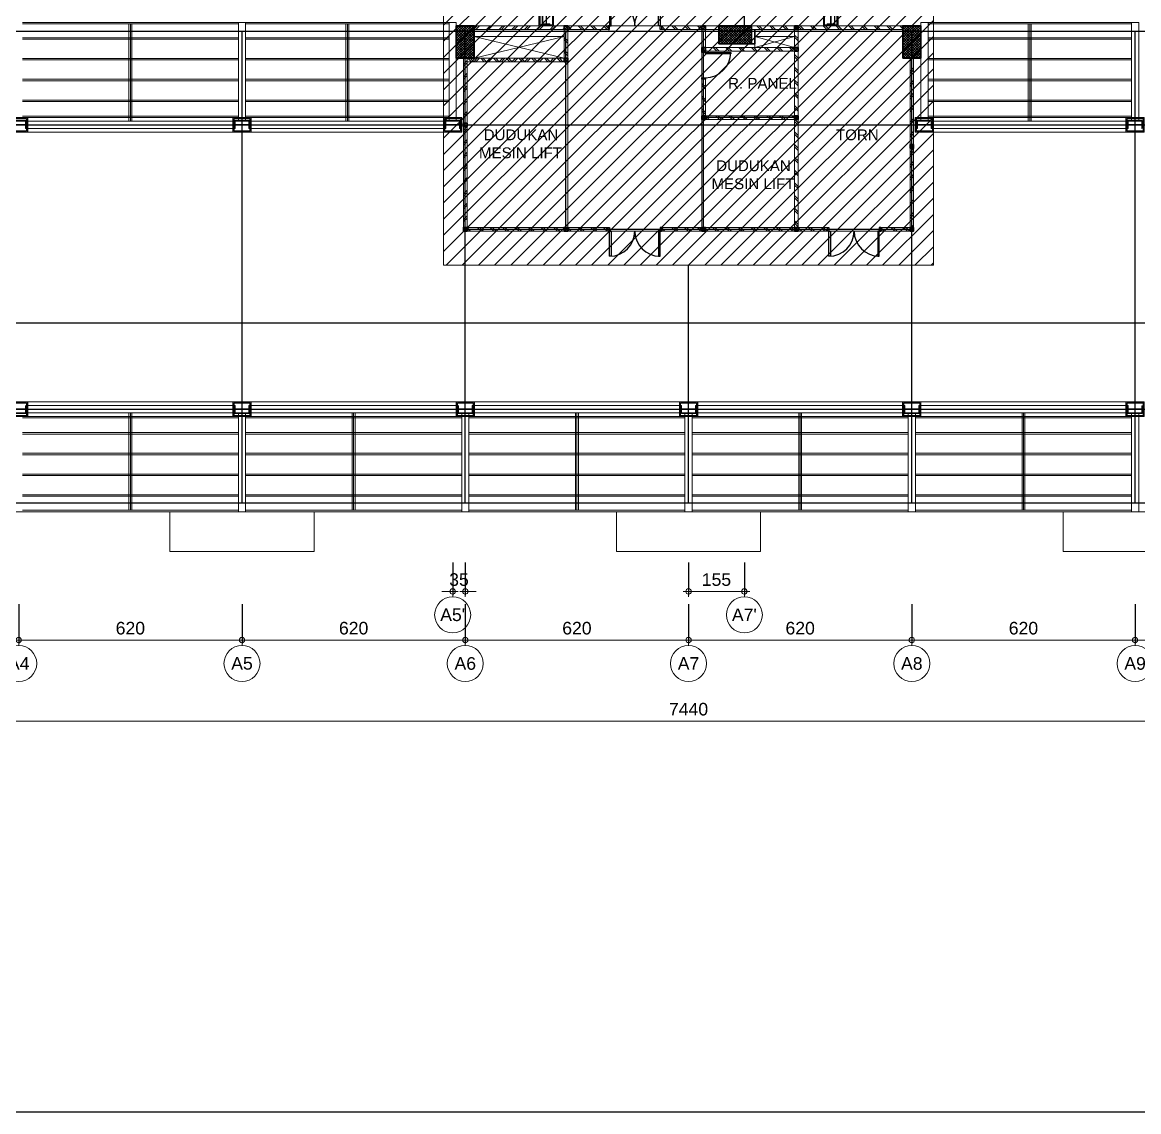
# Model space of a CAD drawing. Header units: millimetres. Extents: x -324 to 100, y -297 to 81.
# Drawn here: x 39.4 to 70.4, y 0 to 30.26 of the extents above; entities that cross this region are included whole.
import ezdxf
from ezdxf.enums import TextEntityAlignment as Align

# ---------------------------------------------------------------- set-up
doc = ezdxf.new("R2010")
doc.units = ezdxf.units.MM
for name, color, linetype, lineweight in [('ars', 11, 'Continuous', 0), ('ars @ 1', 11, 'Continuous', 0), ('ATAP', 3, 'Continuous', 20), ('BESI SIKU', 11, 'Continuous', 5), ('KOL', 1, 'Continuous', 30), ('KOLOM', 4, 'Continuous', 9), ('lan', 7, 'Continuous', 15), ('NOT', 7, 'Continuous', 20), ('tem', 5, 'Continuous', 20), ('u', 6, 'Continuous', 20), ('WF', 6, 'Continuous', 9)]:
    doc.layers.add(name, color=color, linetype=linetype, lineweight=lineweight)
doc.layers.add('as', color=1, linetype='Continuous', plot=False)
doc.layers.add('Kusen', color=30, linetype='Continuous')
doc.layers.add('POLYLINE TPAK', color=4, linetype='Continuous', lineweight=20, plot=False)
doc.styles.add('S', font='simplex', dxfattribs={"width": 0.75})
doc.styles.get("Standard").update_dxf_attribs({"font": 'arial.ttf'})
doc.dimstyles.new('sk-100', dxfattribs={"dimtxt": 0.35, "dimasz": 0.15, "dimexe": 0.1, "dimexo": 0, "dimgap": 0.15, "dimtad": 1, "dimdec": 0, "dimlfac": 100, "dimzin": 0, "dimdsep": 46, "dimtxsty": 'Standard', "dimblk": 'BULAT', "dimcen": 0.09, "dimclrd": 256, "dimclre": 256, "dimclrt": 256, "dimadec": 0, "dimazin": 0, "dimtfac": 1, "dimtdec": 0, "dimtofl": 0, "dimtmove": 0, "dimatfit": 3, "dimldrblk": 'BULAT', "dimfxl": 1, "dimtolj": 1, "dimtzin": 0, "dimlwd": -1, "dimarcsym": 0})
pattern_1 = [(315, (1552.20661, 450.3752), (-0.176776695, -0.176776695), []), (315, (1552.26911, 450.3752), (-0.176776695, -0.176776695), [])]

# ---------------------------------------------------------------- blocks, each defined once
blk = doc.blocks.new('BULAT')
for p, q in [((-1, 0), (1, 0)), ((0, -1), (0, 1))]:
    blk.add_line(p, q)
blk.add_circle((0, 0), 0.5)
blk = doc.blocks.new('*D16')
at = {"layer": 'defpoints', "color": 0}
for p in [(33.099, 14.101), (39.299, 14.101), (39.299, 13.101)]:
    blk.add_point(p, dxfattribs=at)
at = {"layer": 'u', "lineweight": -2, "transparency": 16777216}
for p, q in [((33.099, 14.101), (33.099, 13.001)), ((39.299, 14.101), (39.299, 13.001))]:
    blk.add_line(p, q, dxfattribs=at)
at = {"layer": 'u', "transparency": 16777216}
blk.add_line((33.249, 13.101), (39.149, 13.101), dxfattribs=at)
at = {"layer": 'u', "transparency": 16777216, "xscale": 0.15, "yscale": 0.15, "zscale": 0.15, "rotation": 180}
blk.add_blockref('BULAT', (33.099, 13.101), dxfattribs=at)
at = {"layer": 'u', "transparency": 16777216, "xscale": 0.15, "yscale": 0.15, "zscale": 0.15}
blk.add_blockref('BULAT', (39.299, 13.101), dxfattribs=at)
at = {"layer": 'u', "transparency": 16777216, "insert": (36.199, 13.429), "char_height": 0.35, "attachment_point": 5}
blk.add_mtext('\\A1;620', dxfattribs=at)
blk = doc.blocks.new('*D17')
at = {"layer": 'defpoints', "color": 0}
for p in [(39.299, 14.101), (45.499, 14.101), (45.499, 13.101)]:
    blk.add_point(p, dxfattribs=at)
at = {"layer": 'u', "lineweight": -2, "transparency": 16777216}
for p, q in [((39.299, 14.101), (39.299, 13.001)), ((45.499, 14.101), (45.499, 13.001))]:
    blk.add_line(p, q, dxfattribs=at)
at = {"layer": 'u', "transparency": 16777216}
blk.add_line((39.449, 13.101), (45.349, 13.101), dxfattribs=at)
at = {"layer": 'u', "transparency": 16777216, "xscale": 0.15, "yscale": 0.15, "zscale": 0.15, "rotation": 180}
blk.add_blockref('BULAT', (39.299, 13.101), dxfattribs=at)
at = {"layer": 'u', "transparency": 16777216, "xscale": 0.15, "yscale": 0.15, "zscale": 0.15}
blk.add_blockref('BULAT', (45.499, 13.101), dxfattribs=at)
at = {"layer": 'u', "transparency": 16777216, "insert": (42.399, 13.429), "char_height": 0.35, "attachment_point": 5}
blk.add_mtext('\\A1;620', dxfattribs=at)
blk = doc.blocks.new('*D18')
at = {"layer": 'defpoints', "color": 0}
for p in [(45.499, 14.101), (51.699, 14.101), (51.699, 13.101)]:
    blk.add_point(p, dxfattribs=at)
at = {"layer": 'u', "lineweight": -2, "transparency": 16777216}
for p, q in [((45.499, 14.101), (45.499, 13.001)), ((51.699, 14.101), (51.699, 13.001))]:
    blk.add_line(p, q, dxfattribs=at)
at = {"layer": 'u', "transparency": 16777216}
blk.add_line((45.649, 13.101), (51.549, 13.101), dxfattribs=at)
at = {"layer": 'u', "transparency": 16777216, "xscale": 0.15, "yscale": 0.15, "zscale": 0.15, "rotation": 180}
blk.add_blockref('BULAT', (45.499, 13.101), dxfattribs=at)
at = {"layer": 'u', "transparency": 16777216, "xscale": 0.15, "yscale": 0.15, "zscale": 0.15}
blk.add_blockref('BULAT', (51.699, 13.101), dxfattribs=at)
at = {"layer": 'u', "transparency": 16777216, "insert": (48.599, 13.429), "char_height": 0.35, "attachment_point": 5}
blk.add_mtext('\\A1;620', dxfattribs=at)
blk = doc.blocks.new('*D19')
at = {"layer": 'defpoints', "color": 0}
for p in [(51.699, 14.101), (57.899, 14.101), (57.899, 13.101)]:
    blk.add_point(p, dxfattribs=at)
at = {"layer": 'u', "lineweight": -2, "transparency": 16777216}
for p, q in [((51.699, 14.101), (51.699, 13.001)), ((57.899, 14.101), (57.899, 13.001))]:
    blk.add_line(p, q, dxfattribs=at)
at = {"layer": 'u', "transparency": 16777216}
blk.add_line((51.849, 13.101), (57.749, 13.101), dxfattribs=at)
at = {"layer": 'u', "transparency": 16777216, "xscale": 0.15, "yscale": 0.15, "zscale": 0.15, "rotation": 180}
blk.add_blockref('BULAT', (51.699, 13.101), dxfattribs=at)
at = {"layer": 'u', "transparency": 16777216, "xscale": 0.15, "yscale": 0.15, "zscale": 0.15}
blk.add_blockref('BULAT', (57.899, 13.101), dxfattribs=at)
at = {"layer": 'u', "transparency": 16777216, "insert": (54.799, 13.429), "char_height": 0.35, "attachment_point": 5}
blk.add_mtext('\\A1;620', dxfattribs=at)
blk = doc.blocks.new('*D20')
at = {"layer": 'defpoints', "color": 0}
for p in [(57.899, 14.101), (64.099, 14.101), (64.099, 13.101)]:
    blk.add_point(p, dxfattribs=at)
at = {"layer": 'u', "lineweight": -2, "transparency": 16777216}
for p, q in [((57.899, 14.101), (57.899, 13.001)), ((64.099, 14.101), (64.099, 13.001))]:
    blk.add_line(p, q, dxfattribs=at)
at = {"layer": 'u', "transparency": 16777216}
blk.add_line((58.049, 13.101), (63.949, 13.101), dxfattribs=at)
at = {"layer": 'u', "transparency": 16777216, "xscale": 0.15, "yscale": 0.15, "zscale": 0.15, "rotation": 180}
blk.add_blockref('BULAT', (57.899, 13.101), dxfattribs=at)
at = {"layer": 'u', "transparency": 16777216, "xscale": 0.15, "yscale": 0.15, "zscale": 0.15}
blk.add_blockref('BULAT', (64.099, 13.101), dxfattribs=at)
at = {"layer": 'u', "transparency": 16777216, "insert": (60.999, 13.429), "char_height": 0.35, "attachment_point": 5}
blk.add_mtext('\\A1;620', dxfattribs=at)
blk = doc.blocks.new('*D21')
at = {"layer": 'defpoints', "color": 0}
for p in [(64.099, 14.101), (70.299, 14.101), (70.299, 13.101)]:
    blk.add_point(p, dxfattribs=at)
at = {"layer": 'u', "lineweight": -2, "transparency": 16777216}
for p, q in [((64.099, 14.101), (64.099, 13.001)), ((70.299, 14.101), (70.299, 13.001))]:
    blk.add_line(p, q, dxfattribs=at)
at = {"layer": 'u', "transparency": 16777216}
blk.add_line((64.249, 13.101), (70.149, 13.101), dxfattribs=at)
at = {"layer": 'u', "transparency": 16777216, "xscale": 0.15, "yscale": 0.15, "zscale": 0.15, "rotation": 180}
blk.add_blockref('BULAT', (64.099, 13.101), dxfattribs=at)
at = {"layer": 'u', "transparency": 16777216, "xscale": 0.15, "yscale": 0.15, "zscale": 0.15}
blk.add_blockref('BULAT', (70.299, 13.101), dxfattribs=at)
at = {"layer": 'u', "transparency": 16777216, "insert": (67.199, 13.429), "char_height": 0.35, "attachment_point": 5}
blk.add_mtext('\\A1;620', dxfattribs=at)
blk = doc.blocks.new('*D22')
at = {"layer": 'defpoints', "color": 0}
for p in [(70.299, 14.101), (76.499, 14.101), (76.499, 13.101)]:
    blk.add_point(p, dxfattribs=at)
at = {"layer": 'u', "lineweight": -2, "transparency": 16777216}
for p, q in [((70.299, 14.101), (70.299, 13.001)), ((76.499, 14.101), (76.499, 13.001))]:
    blk.add_line(p, q, dxfattribs=at)
at = {"layer": 'u', "transparency": 16777216}
blk.add_line((70.449, 13.101), (76.349, 13.101), dxfattribs=at)
at = {"layer": 'u', "transparency": 16777216, "xscale": 0.15, "yscale": 0.15, "zscale": 0.15, "rotation": 180}
blk.add_blockref('BULAT', (70.299, 13.101), dxfattribs=at)
at = {"layer": 'u', "transparency": 16777216, "xscale": 0.15, "yscale": 0.15, "zscale": 0.15}
blk.add_blockref('BULAT', (76.499, 13.101), dxfattribs=at)
at = {"layer": 'u', "transparency": 16777216, "insert": (73.399, 13.429), "char_height": 0.35, "attachment_point": 5}
blk.add_mtext('\\A1;620', dxfattribs=at)
blk = doc.blocks.new('*D26')
at = {"layer": 'defpoints', "color": 0}
for p in [(20.699, 11.651), (95.099, 11.651), (95.099, 10.851)]:
    blk.add_point(p, dxfattribs=at)
at = {"layer": 'u', "lineweight": -2, "transparency": 16777216}
for p, q in [((20.699, 11.651), (20.699, 10.751)), ((95.099, 11.651), (95.099, 10.751))]:
    blk.add_line(p, q, dxfattribs=at)
at = {"layer": 'u', "transparency": 16777216}
blk.add_line((20.849, 10.851), (94.949, 10.851), dxfattribs=at)
at = {"layer": 'u', "transparency": 16777216, "xscale": 0.15, "yscale": 0.15, "zscale": 0.15, "rotation": 180}
blk.add_blockref('BULAT', (20.699, 10.851), dxfattribs=at)
at = {"layer": 'u', "transparency": 16777216, "xscale": 0.15, "yscale": 0.15, "zscale": 0.15}
blk.add_blockref('BULAT', (95.099, 10.851), dxfattribs=at)
at = {"layer": 'u', "transparency": 16777216, "insert": (57.899, 11.179), "char_height": 0.35, "attachment_point": 5}
blk.add_mtext('\\A1;7440', dxfattribs=at)
blk = doc.blocks.new('NAV')
blk.add_circle((0, -0.4), 0.4)
at = {"style": 'S', "width": 0.75, "flags": 4}
blk.add_attdef('AV', text='', height=0.3, dxfattribs=at).set_placement((0, -0.4), align=Align.MIDDLE)
blk = doc.blocks.new('*D38')
at = {"layer": 'defpoints', "color": 0}
for p in [(57.899, 15.251), (59.449, 15.251), (59.449, 14.451)]:
    blk.add_point(p, dxfattribs=at)
at = {"layer": 'u', "lineweight": -2, "transparency": 16777216}
for p, q in [((57.899, 15.251), (57.899, 14.351)), ((59.449, 15.251), (59.449, 14.351))]:
    blk.add_line(p, q, dxfattribs=at)
at = {"layer": 'u', "transparency": 16777216}
blk.add_line((58.049, 14.451), (59.299, 14.451), dxfattribs=at)
at = {"layer": 'u', "transparency": 16777216, "xscale": 0.15, "yscale": 0.15, "zscale": 0.15, "rotation": 180}
blk.add_blockref('BULAT', (57.899, 14.451), dxfattribs=at)
at = {"layer": 'u', "transparency": 16777216, "xscale": 0.15, "yscale": 0.15, "zscale": 0.15}
blk.add_blockref('BULAT', (59.449, 14.451), dxfattribs=at)
at = {"layer": 'u', "transparency": 16777216, "insert": (58.674, 14.779), "char_height": 0.35, "attachment_point": 5}
blk.add_mtext('\\A1;155', dxfattribs=at)
blk = doc.blocks.new('*D13')
at = {"layer": 'defpoints', "color": 0}
for p in [(51.349, 15.251), (51.699, 15.251), (51.699, 14.451)]:
    blk.add_point(p, dxfattribs=at)
at = {"layer": 'u', "lineweight": -2, "transparency": 16777216}
for p, q in [((51.349, 15.251), (51.349, 14.351)), ((51.699, 15.251), (51.699, 14.351))]:
    blk.add_line(p, q, dxfattribs=at)
at = {"layer": 'u', "transparency": 16777216}
for p, q in [((51.199, 14.451), (51.049, 14.451)), ((51.849, 14.451), (51.999, 14.451))]:
    blk.add_line(p, q, dxfattribs=at)
at = {"layer": 'u', "transparency": 16777216, "xscale": 0.15, "yscale": 0.15, "zscale": 0.15}
blk.add_blockref('BULAT', (51.349, 14.451), dxfattribs=at)
at = {"layer": 'u', "transparency": 16777216, "xscale": 0.15, "yscale": 0.15, "zscale": 0.15, "rotation": 180}
blk.add_blockref('BULAT', (51.699, 14.451), dxfattribs=at)
at = {"layer": 'u', "transparency": 16777216, "insert": (51.524, 14.779), "char_height": 0.35, "attachment_point": 5}
blk.add_mtext('\\A1;35', dxfattribs=at)
blk = doc.blocks.new("k2'")
at = {"layer": 'ars'}
h = blk.add_hatch(dxfattribs=at)
h.set_pattern_fill('_USER', color=256, scale=0.05, angle=45, double=1, pattern_type=0)
h.set_pattern_definition([(45, (0, -4.95), (-0.03535534, 0.03535534), []), (135, (0, -4.95), (-0.03535534, -0.03535534), [])])
h.paths.add_polyline_path([(-0.25, -0.45), (0.25, -0.45), (0.25, 0.45), (-0.25, 0.45)])
at = {"layer": 'KOL'}
blk.add_lwpolyline([(-0.25, -0.45), (0.25, -0.45), (0.25, 0.45), (-0.25, 0.45)], close=True, dxfattribs=at)
blk = doc.blocks.new('K 10.10')
at = {"layer": 'ars'}
h = blk.add_hatch(dxfattribs=at)
h.set_pattern_fill('_USER', color=256, scale=0.05, angle=45, double=1, pattern_type=0)
h.set_pattern_definition([(45, (0, 0), (-0.035355339, 0.035355339), []), (135, (0, 0), (-0.035355339, -0.035355339), [])])
h.paths.add_polyline_path([(1560.538, 1380.407), (1560.638, 1380.407), (1560.638, 1380.507), (1560.538, 1380.507)])
at = {"layer": 'KOL'}
blk.add_lwpolyline([(1560.538, 1380.407), (1560.638, 1380.407), (1560.638, 1380.507), (1560.538, 1380.507)], close=True, dxfattribs=at)
blk = doc.blocks.new('P-70-DOBLE')
at = {"layer": 'Kusen'}
for points in [[(102.301, -17.94), (102.341, -17.94), (102.341, -18.04), (102.301, -18.04)], [(103.781, -17.94), (103.741, -17.94), (103.741, -18.04), (103.781, -18.04)], [(102.341, -18.04), (102.381, -18.04), (102.381, -18.74), (102.341, -18.74)], [(103.741, -18.04), (103.701, -18.04), (103.701, -18.74), (103.741, -18.74)]]:
    blk.add_lwpolyline(points, close=True, dxfattribs=at)
for centre, start, end in [((102.341, -18.04), 270, 360), ((103.741, -18.04), 180, 270)]:
    blk.add_arc(centre, 0.7, start, end, dxfattribs=at)
blk = doc.blocks.new('WF')
at = {"layer": 'ars'}
for p, q in [((-0.254, 0.204), (-0.254, -0.204)), ((0.254, 0.204), (-0.254, 0.204)), ((-0.25, 0.2), (-0.25, -0.2)), ((0.25, 0.2), (-0.25, 0.2)), ((-0.247, 0.1715), (-0.247, -0.1715)), ((0.2215, 0.197), (-0.2215, 0.197)), ((-0.22, -0.17), (-0.22, 0.17)), ((0.22, 0.17), (-0.22, 0.17)), ((0.22, -0.17), (0.22, 0.17)), ((0.247, 0.1715), (0.247, -0.1715)), ((0.25, 0.2), (0.25, -0.2)), ((0.254, 0.204), (0.254, -0.204)), ((0.254, -0.204), (-0.254, -0.204)), ((0.25, -0.2), (-0.25, -0.2)), ((0.2215, -0.197), (-0.2215, -0.197)), ((0.22, -0.17), (-0.22, -0.17))]:
    blk.add_line(p, q, dxfattribs=at)
for points in [[(-0.22, 0.1985), (-0.22, 0.2), (-0.25, 0.2), (-0.25, 0.17), (-0.2485, 0.17, 0.4142136), (-0.247, 0.1715), (-0.247, 0.194, -0.4142136), (-0.244, 0.197), (-0.2215, 0.197, 0.4142136)], [(0.22, 0.1985), (0.22, 0.2), (0.25, 0.2), (0.25, 0.17), (0.2485, 0.17, -0.4142136), (0.247, 0.1715), (0.247, 0.194, 0.4142136), (0.244, 0.197), (0.2215, 0.197, -0.4142136)], [(-0.22, -0.1985), (-0.22, -0.2), (-0.25, -0.2), (-0.25, -0.17), (-0.2485, -0.17, -0.4142136), (-0.247, -0.1715), (-0.247, -0.194, 0.4142136), (-0.244, -0.197), (-0.2215, -0.197, -0.4142136)], [(0.22, -0.1985), (0.22, -0.2), (0.25, -0.2), (0.25, -0.17), (0.2485, -0.17, 0.4142136), (0.247, -0.1715), (0.247, -0.194, -0.4142136), (0.244, -0.197), (0.2215, -0.197, 0.4142136)]]:
    blk.add_lwpolyline(points, format="xyb", close=True, dxfattribs=at)
at = {"layer": 'WF'}
blk.add_lwpolyline([(0.192, 0.096, -0.4142136), (0.196, 0.1), (0.2, 0.1), (0.2, -0.1), (0.196, -0.1, -0.4142136), (0.192, -0.096), (0.192, -0.0195, 0.4142136), (0.179, -0.0065), (-0.179, -0.0065, 0.4142136), (-0.192, -0.0195), (-0.192, -0.096, -0.4142136), (-0.196, -0.1), (-0.2, -0.1), (-0.2, 0.1), (-0.196, 0.1, -0.4142136), (-0.192, 0.096), (-0.192, 0.0195, 0.4142136), (-0.179, 0.0065), (0.179, 0.0065, 0.4142136), (0.192, 0.0195)], format="xyb", close=True, dxfattribs=at)
blk = doc.blocks.new('A.ATAP')
at = {"layer": 'ars'}
h = blk.add_hatch(dxfattribs=at)
h.set_pattern_fill('TEMBOK', color=256, scale=0.25)
h.set_pattern_definition([(315, (-4.45, 55.875), (-0.1767767, -0.1767767), []), (315, (-4.3875, 55.875), (-0.1767767, -0.1767767), [])])
h.paths.add_polyline_path([(2.945, 13.4), (1.745, 13.4), (1.745, 13.5), (2.945, 13.5)])
h = blk.add_hatch(dxfattribs=at)
h.set_pattern_fill('TEMBOK', color=256, scale=0.25)
h.set_pattern_definition([(315, (-37.205, 56.475), (-0.1767767, -0.1767767), []), (315, (-37.1425, 56.475), (-0.1767767, -0.1767767), [])])
h.paths.add_polyline_path([(2.945, 13.4), (3.045, 13.4), (3.045, 12.9), (2.945, 12.9)])
h = blk.add_hatch(dxfattribs=at)
h.set_pattern_fill('TEMBOK', color=256, scale=0.25)
h.set_pattern_definition([(315, (-37.2, 61.475), (-0.1767767, -0.1767767), []), (315, (-37.1375, 61.475), (-0.1767767, -0.1767767), [])])
h.paths.add_polyline_path([(5.95, 13.5), (5.95, 13.4), (3.045, 13.4), (3.045, 13.5)])
h = blk.add_hatch(dxfattribs=at)
h.set_pattern_fill('TEMBOK', color=256, scale=0.25)
h.set_pattern_definition([(315, (-5.45, 56.475), (-0.1767767, -0.1767767), []), (315, (-5.3875, 56.475), (-0.1767767, -0.1767767), [])])
h.paths.add_polyline_path([(2.945, 12.8), (0.47, 12.8), (0.47, 12.9), (2.945, 12.9)])
h = blk.add_hatch(dxfattribs=at)
h.set_pattern_fill('TEMBOK', color=256, scale=0.25)
h.set_pattern_definition([(315, (-4.21266, 56.175), (-0.1767767, -0.1767767), []), (315, (-4.15016, 56.175), (-0.1767767, -0.1767767), [])])
h.paths.add_polyline_path([(3.045, 11), (3.045, 12.8), (2.945, 12.8), (2.945, 11)])
h = blk.add_hatch(dxfattribs=at)
h.set_pattern_fill('TEMBOK', color=256, scale=0.25)
h.set_pattern_definition([(45, (-68.2, 6.25), (-0.1767767, 0.1767767), []), (45, (-68.1375, 6.25), (-0.1767767, 0.1767767), [])])
h.paths.add_polyline_path([(6.15, 12.6), (6.25, 12.6), (6.25, 10.2), (6.15, 10.2)])
h = blk.add_hatch(dxfattribs=at)
h.set_pattern_fill('TEMBOK', color=256, scale=0.25)
h.set_pattern_definition([(315, (-6.88016, 56.175), (-0.1767767, -0.1767767), []), (315, (-6.81766, 56.175), (-0.1767767, -0.1767767), [])])
h.paths.add_polyline_path([(0.47, 11), (0.47, 12.02), (0.37, 12.02), (0.37, 11)])
h = blk.add_hatch(dxfattribs=at)
h.set_pattern_fill('TEMBOK', color=256, scale=0.25)
h.set_pattern_definition([(45, (-68.2, 4.35), (-0.1767767, 0.1767767), []), (45, (-68.1375, 4.35), (-0.1767767, 0.1767767), [])])
h.paths.add_polyline_path([(6.15, 10.1), (6.25, 10.1), (6.25, 7.9), (6.15, 7.9)])
at = {"layer": 'ars @ 1'}
h = blk.add_hatch(dxfattribs=at)
h.set_pattern_fill('TEMBOK', color=256, scale=0.25, style=0, double=1)
h.set_pattern_definition([(45, (1583.36912, -386.93282), (-0.176776695, 0.176776695), []), (45, (1583.43162, -386.93282), (-0.176776695, 0.176776695), [])])
h.paths.add_polyline_path([(-3.455, 13.5), (-3.455, 13.4), (-5.95, 13.4), (-5.95, 13.5)])
h = blk.add_hatch(dxfattribs=at)
h.set_pattern_fill('TEMBOK', color=256, scale=0.25, style=0, double=1)
h.set_pattern_definition([(315, (1583.21412, 443.43282), (-0.176776695, -0.176776695), []), (315, (1583.27662, 443.43282), (-0.176776695, -0.176776695), [])])
h.paths.add_polyline_path([(-3.355, 12.6), (-3.455, 12.6), (-3.455, 13.4), (-3.355, 13.4)])
h = blk.add_hatch(dxfattribs=at)
h.set_pattern_fill('TEMBOK', color=256, scale=0.25, style=0, double=1)
h.set_pattern_definition([(315, (1586.16412, 449.03282), (-0.176776695, -0.176776695), []), (315, (1586.22662, 449.03282), (-0.176776695, -0.176776695), [])])
h.paths.add_polyline_path([(-2.233, 13.5), (-2.233, 13.4), (-3.355, 13.4), (-3.355, 13.5)])
h = blk.add_hatch(dxfattribs=at)
h.set_pattern_fill('TEMBOK', color=256, scale=0.25, style=0, double=1)
h.set_pattern_definition([(315, (1588.76662, 449.03282), (-0.176776695, -0.176776695), []), (315, (1588.82912, 449.03282), (-0.176776695, -0.176776695), [])])
h.paths.add_polyline_path([(0.37, 13.5), (0.37, 13.4), (-0.753, 13.4), (-0.753, 13.5)])
h = blk.add_hatch(dxfattribs=at)
h.set_pattern_fill('TEMBOK', color=256, scale=0.25, style=0, double=1)
h.set_pattern_definition([(45, (1580.41912, -387.73282), (-0.176776695, 0.176776695), []), (45, (1580.48162, -387.73282), (-0.176776695, 0.176776695), [])])
h.paths.add_polyline_path([(-6.15, 10.8), (-6.25, 10.8), (-6.25, 12.6), (-6.15, 12.6)])
h = blk.add_hatch(dxfattribs=at)
h.set_pattern_fill('TEMBOK', color=256, scale=0.25, style=0, double=1)
h.set_pattern_definition([(45, (1583.36912, -387.83282), (-0.176776695, 0.176776695), []), (45, (1583.43162, -387.83282), (-0.176776695, 0.176776695), [])])
h.paths.add_polyline_path([(-3.455, 12.6), (-3.455, 12.5), (-6.15, 12.5), (-6.15, 12.6)])
h = blk.add_hatch(dxfattribs=at)
h.set_pattern_fill('TEMBOK', color=256, scale=0.25, style=0, double=1)
h.set_pattern_definition([(315, (1583.36912, 444.33282), (-0.176776695, -0.176776695), []), (315, (1583.43162, 444.33282), (-0.176776695, -0.176776695), [])])
h.paths.add_polyline_path([(-3.455, 12.6), (-3.455, 12.5), (-6.15, 12.5), (-6.15, 12.6)])
h = blk.add_hatch(dxfattribs=at)
h.set_pattern_fill('TEMBOK', color=256, scale=0.25)
h.set_pattern_definition(pattern_1)
h.paths.add_polyline_path([(0.47, 10.9), (0.47, 11), (2.945, 11), (2.945, 10.9)])
h = blk.add_hatch(dxfattribs=at)
h.set_pattern_fill('TEMBOK', color=256, scale=0.25)
h.set_pattern_definition([(315, (1552.11412, 450.3752), (-0.176776695, -0.176776695), []), (315, (1552.17662, 450.3752), (-0.176776695, -0.176776695), [])])
h.paths.add_polyline_path([(2.945, 7.9), (3.045, 7.9), (3.045, 10.9), (2.945, 10.9)])
h = blk.add_hatch(dxfattribs=at)
h.set_pattern_fill('TEMBOK', color=256, scale=0.25, style=0, double=1)
h.set_pattern_definition([(45, (1580.41912, -390.63282), (-0.176776695, 0.176776695), []), (45, (1580.48162, -390.63282), (-0.176776695, 0.176776695), [])])
h.paths.add_polyline_path([(-6.15, 7.9), (-6.25, 7.9), (-6.25, 10.7), (-6.15, 10.7)])
h = blk.add_hatch(dxfattribs=at)
h.set_pattern_fill('TEMBOK', color=256, scale=0.25, style=0, double=1)
h.set_pattern_definition([(315, (1583.36912, 443.43282), (-0.176776695, -0.176776695), []), (315, (1583.43162, 443.43282), (-0.176776695, -0.176776695), [])])
h.paths.add_polyline_path([(-3.455, 7.9), (-3.455, 7.8), (-6.15, 7.8), (-6.15, 7.9)])
h = blk.add_hatch(dxfattribs=at)
h.set_pattern_fill('TEMBOK', color=256, scale=0.25, style=0, double=1)
h.set_pattern_definition([(315, (1586.16412, 443.43282), (-0.176776695, -0.176776695), []), (315, (1586.22662, 443.43282), (-0.176776695, -0.176776695), [])])
h.paths.add_polyline_path([(-2.233, 7.9), (-2.233, 7.8), (-3.355, 7.8), (-3.355, 7.9)])
h = blk.add_hatch(dxfattribs=at)
h.set_pattern_fill('TEMBOK', color=256, scale=0.25, style=0, double=1)
h.set_pattern_definition([(315, (1588.76662, 443.43282), (-0.176776695, -0.176776695), []), (315, (1588.82912, 443.43282), (-0.176776695, -0.176776695), [])])
h.paths.add_polyline_path([(0.37, 7.9), (0.37, 7.8), (-0.753, 7.8), (-0.753, 7.9)])
h = blk.add_hatch(dxfattribs=at)
h.set_pattern_fill('TEMBOK', color=256, scale=0.25)
h.set_pattern_definition(pattern_1)
h.paths.add_polyline_path([(0.47, 7.8), (0.47, 7.9), (2.945, 7.9), (2.945, 7.8)])
h = blk.add_hatch(dxfattribs=at)
h.set_pattern_fill('TEMBOK', color=256, scale=0.25, style=0, double=1)
h.set_pattern_definition([(315, (1592.56412, 443.43282), (-0.176776695, -0.176776695), []), (315, (1592.62662, 443.43282), (-0.176776695, -0.176776695), [])])
h.paths.add_polyline_path([(3.857, 7.9), (3.857, 7.8), (3.045, 7.8), (3.045, 7.9)])
h = blk.add_hatch(dxfattribs=at)
h.set_pattern_fill('TEMBOK', color=256, scale=0.25, style=0, double=1)
h.set_pattern_definition([(315, (1594.85662, 443.43282), (-0.176776695, -0.176776695), []), (315, (1594.91912, 443.43282), (-0.176776695, -0.176776695), [])])
h.paths.add_polyline_path([(6.15, 7.9), (6.15, 7.8), (5.337, 7.8), (5.337, 7.9)])
for p, q in [((-5.95, 13.2), (-3.455, 13.2)), ((-5.95, 12.6), (-3.455, 13.2)), ((-3.455, 12.6), (-5.95, 13.2)), ((-5.95, 12.6), (-3.455, 13.2)), ((-3.455, 12.6), (-5.95, 13.2)), ((1.845, 13.2), (2.945, 13.2)), ((2.945, 12.9), (1.845, 13.2)), ((1.845, 12.9), (2.945, 13.2)), ((1.845, 13), (1.845, 12.9))]:
    blk.add_line(p, q)
at = {"layer": 'ars'}
for p, q in [((-18.396, 10.546), (-12.604, 10.546)), ((-6.8, 10.546), (-12.196, 10.546)), ((12.196, 10.546), (6.8, 10.546)), ((-18.396, 3.054), (-12.604, 3.054)), ((-12.196, 3.054), (-6.404, 3.054)), ((-5.996, 3.054), (-0.204, 3.054)), ((0.204, 3.054), (5.996, 3.054)), ((6.404, 3.054), (12.196, 3.054)), ((-24.7, 0), (24.4, 0))]:
    blk.add_line(p, q, dxfattribs=at)
at = {"layer": 'as'}
for p, q in [((1.55, 13.35), (1.55, 43.15)), ((-37.2, 13.35), (37.2, 13.35)), ((-12.4, 0.25), (-12.4, 13.35)), ((-6.2, 0.25), (-6.2, 13.35)), ((-3.405, 7.85), (-3.405, 13.35)), ((0.42, 7.85), (0.42, 13.35)), ((6.2, 0.25), (6.2, 13.35)), ((12.4, 0.25), (12.4, 13.35)), ((2.995, 10.95), (0.42, 10.95)), ((-37.2, 10.75), (34.6, 10.75)), ((-6.2, 7.85), (6.2, 7.85)), ((0, 0.25), (0, 6.85)), ((-37.2, 5.25), (37.2, 5.25)), ((-37.2, 2.85), (37.2, 2.85)), ((-37.2, 0.25), (37.2, 0.25))]:
    blk.add_line(p, q, dxfattribs=at)
at = {"layer": 'ATAP'}
for points in [[(-14.4, 0), (-14.4, -1.1), (-10.4, -1.1), (-10.4, 0)], [(-2, 0), (-2, -1.1), (2, -1.1), (2, 0)], [(10.4, 0), (10.4, -1.1), (14.4, -1.1), (14.4, 0)]]:
    blk.add_lwpolyline(points, dxfattribs=at)
at = {"layer": 'BESI SIKU'}
for p, q in [((-12.5, 13.596), (-18.5, 13.596)), ((-12.5, 13.556), (-18.5, 13.556)), ((-15.54, 13.556), (-15.54, 10.85)), ((-15.5, 13.556), (-15.5, 10.85)), ((-15.46, 13.556), (-15.46, 10.85)), ((-12.3, 13.596), (-6.65, 13.596)), ((-12.3, 13.556), (-6.65, 13.556)), ((-9.515, 13.556), (-9.515, 10.85)), ((-9.475, 13.556), (-9.475, 10.85)), ((-9.435, 13.556), (-9.435, 10.85)), ((12.3, 13.596), (6.65, 13.596)), ((12.3, 13.556), (6.65, 13.556)), ((9.435, 13.556), (9.435, 10.85)), ((9.475, 13.556), (9.475, 10.85)), ((9.515, 13.556), (9.515, 10.85)), ((-12.5, 13.167), (-18.5, 13.167)), ((-12.5, 13.127), (-18.5, 13.127)), ((-12.3, 13.167), (-6.65, 13.167)), ((-12.3, 13.127), (-6.65, 13.127)), ((12.3, 13.167), (6.65, 13.167)), ((12.3, 13.127), (6.65, 13.127)), ((-12.5, 12.591), (-18.5, 12.591)), ((-12.5, 12.551), (-18.5, 12.551)), ((-12.3, 12.591), (-6.65, 12.591)), ((-12.3, 12.551), (-6.65, 12.551)), ((12.3, 12.591), (6.65, 12.591)), ((12.3, 12.551), (6.65, 12.551)), ((-12.5, 12.015), (-18.5, 12.015)), ((-12.5, 11.975), (-18.5, 11.975)), ((-12.3, 12.015), (-6.65, 12.015)), ((-12.3, 11.975), (-6.65, 11.975)), ((12.3, 12.015), (6.65, 12.015)), ((12.3, 11.975), (6.65, 11.975)), ((-12.5, 11.439), (-18.5, 11.439)), ((-12.5, 11.399), (-18.5, 11.399)), ((-12.3, 11.439), (-6.65, 11.439)), ((-12.3, 11.399), (-6.65, 11.399)), ((12.3, 11.439), (6.65, 11.439)), ((12.3, 11.399), (6.65, 11.399)), ((-12.5, 10.99), (-18.5, 10.99)), ((-12.5, 10.95), (-18.5, 10.95)), ((-12.3, 10.99), (-6.65, 10.99)), ((-12.3, 10.95), (-6.65, 10.95)), ((12.3, 10.99), (6.65, 10.99)), ((12.3, 10.95), (6.65, 10.95)), ((-12.5, 2.65), (-18.5, 2.65)), ((-12.5, 2.61), (-18.5, 2.61)), ((-15.54, 0.044), (-15.54, 2.75)), ((-15.5, 0.044), (-15.5, 2.75)), ((-15.46, 0.044), (-15.46, 2.75)), ((-6.3, 2.65), (-12.3, 2.65)), ((-6.3, 2.61), (-12.3, 2.61)), ((-9.34, 0.044), (-9.34, 2.75)), ((-9.3, 0.044), (-9.3, 2.75)), ((-9.26, 0.044), (-9.26, 2.75)), ((-0.1, 2.65), (-6.1, 2.65)), ((-0.1, 2.61), (-6.1, 2.61)), ((-3.14, 0.044), (-3.14, 2.75)), ((-3.1, 0.044), (-3.1, 2.75)), ((-3.06, 0.044), (-3.06, 2.75)), ((6.1, 2.65), (0.1, 2.65)), ((6.1, 2.61), (0.1, 2.61)), ((3.06, 0.044), (3.06, 2.75)), ((3.1, 0.044), (3.1, 2.75)), ((3.14, 0.044), (3.14, 2.75)), ((12.3, 2.65), (6.3, 2.65)), ((12.3, 2.61), (6.3, 2.61)), ((9.26, 0.044), (9.26, 2.75)), ((9.3, 0.044), (9.3, 2.75)), ((9.34, 0.044), (9.34, 2.75)), ((-12.5, 2.201), (-18.5, 2.201)), ((-6.3, 2.201), (-12.3, 2.201)), ((-0.1, 2.201), (-6.1, 2.201)), ((6.1, 2.201), (0.1, 2.201)), ((12.3, 2.201), (6.3, 2.201)), ((-12.5, 2.161), (-18.5, 2.161)), ((-6.3, 2.161), (-12.3, 2.161)), ((-0.1, 2.161), (-6.1, 2.161)), ((6.1, 2.161), (0.1, 2.161)), ((12.3, 2.161), (6.3, 2.161)), ((-12.5, 1.625), (-18.5, 1.625)), ((-12.5, 1.585), (-18.5, 1.585)), ((-6.3, 1.625), (-12.3, 1.625)), ((-6.3, 1.585), (-12.3, 1.585)), ((-0.1, 1.625), (-6.1, 1.625)), ((-0.1, 1.585), (-6.1, 1.585)), ((6.1, 1.625), (0.1, 1.625)), ((6.1, 1.585), (0.1, 1.585)), ((12.3, 1.625), (6.3, 1.625)), ((12.3, 1.585), (6.3, 1.585)), ((-12.5, 1.049), (-18.5, 1.049)), ((-12.5, 1.009), (-18.5, 1.009)), ((-6.3, 1.049), (-12.3, 1.049)), ((-6.3, 1.009), (-12.3, 1.009)), ((-0.1, 1.049), (-6.1, 1.049)), ((-0.1, 1.009), (-6.1, 1.009)), ((6.1, 1.049), (0.1, 1.049)), ((6.1, 1.009), (0.1, 1.009)), ((12.3, 1.049), (6.3, 1.049)), ((12.3, 1.009), (6.3, 1.009)), ((-12.5, 0.473), (-18.5, 0.473)), ((-12.5, 0.433), (-18.5, 0.433)), ((-6.3, 0.473), (-12.3, 0.473)), ((-6.3, 0.433), (-12.3, 0.433)), ((-0.1, 0.473), (-6.1, 0.473)), ((-0.1, 0.433), (-6.1, 0.433)), ((6.1, 0.473), (0.1, 0.473)), ((6.1, 0.433), (0.1, 0.433)), ((12.3, 0.473), (6.3, 0.473)), ((12.3, 0.433), (6.3, 0.433)), ((-12.5, 0.044), (-18.5, 0.044)), ((-12.5, 0.004), (-18.5, 0.004)), ((-6.3, 0.044), (-12.3, 0.044)), ((-6.3, 0.004), (-12.3, 0.004)), ((-0.1, 0.044), (-6.1, 0.044)), ((-0.1, 0.004), (-6.1, 0.004)), ((6.1, 0.044), (0.1, 0.044)), ((6.1, 0.004), (0.1, 0.004)), ((12.3, 0.044), (6.3, 0.044)), ((12.3, 0.004), (6.3, 0.004))]:
    blk.add_line(p, q, dxfattribs=at)
at = {"layer": 'KOL'}
for p, q in [((1.845, 13), (1.845, 13.4)), ((1.745, 13), (1.845, 13))]:
    blk.add_line(p, q, dxfattribs=at)
at = {"layer": 'Kusen'}
for points in [[(0.37, 12.76), (0.37, 12.8), (0.47, 12.8), (0.47, 12.76)], [(0.47, 12.72), (0.47, 12.76), (1.17, 12.76), (1.17, 12.72)], [(0.37, 12.02), (0.37, 12.06), (0.47, 12.06), (0.47, 12.02)]]:
    blk.add_lwpolyline(points, close=True, dxfattribs=at)
blk.add_arc((0.47, 12.76), 0.7, 270, 0, dxfattribs=at)
at = {"layer": 'lan'}
for p, q in [((-3.355, 13.5), (0.845, 13.5)), ((-3.355, 13.5), (0.845, 13.5)), ((-0.833, 13.5), (-2.153, 13.5)), ((0.37, 12.06), (0.37, 12.76)), ((-3.355, 7.8), (0.845, 7.8)), ((-0.833, 7.8), (-2.153, 7.8)), ((5.257, 7.8), (3.937, 7.8))]:
    blk.add_line(p, q, dxfattribs=at)
blk.add_lwpolyline([(6.8, 14.45), (-6.8, 14.45), (-6.8, 6.85), (6.8, 6.85)], close=True, dxfattribs=at)
at = {"layer": 'tem'}
for points in [[(-3.455, 13.5), (-3.455, 13.4), (-5.95, 13.4), (-5.95, 13.5)], [(-3.355, 12.6), (-3.455, 12.6), (-3.455, 13.4), (-3.355, 13.4)], [(-2.233, 13.5), (-2.233, 13.4), (-3.355, 13.4), (-3.355, 13.5)], [(0.37, 13.5), (0.37, 13.4), (-0.753, 13.4), (-0.753, 13.5)], [(0.37, 7.8), (3.045, 7.8), (3.045, 13.5), (0.37, 13.5)], [(0.47, 13.4), (0.37, 13.4), (0.37, 12.9), (0.47, 12.9)], [(0.845, 13.5), (0.47, 13.5), (0.47, 13.4), (0.845, 13.4)], [(2.945, 13.4), (1.745, 13.4), (1.745, 13.5), (2.945, 13.5)], [(3.045, 12.9), (3.045, 13.4), (2.945, 13.4), (2.945, 12.9)], [(5.95, 13.4), (3.045, 13.4), (3.045, 13.5), (5.95, 13.5)], [(2.945, 12.8), (0.47, 12.8), (0.47, 12.9), (2.945, 12.9)], [(3.045, 11), (3.045, 12.8), (2.945, 12.8), (2.945, 11)], [(-6.15, 10.8), (-6.25, 10.8), (-6.25, 12.6), (-6.15, 12.6)], [(-6.15, 10.8), (-6.25, 10.8), (-6.25, 12.6), (-6.15, 12.6)], [(-3.455, 12.6), (-3.455, 12.5), (-6.15, 12.5), (-6.15, 12.6)], [(-3.455, 12.6), (-3.455, 12.5), (-6.15, 12.5), (-6.15, 12.6)], [(0.47, 11), (0.47, 12.02), (0.37, 12.02), (0.37, 11)], [(0.47, 10.9), (0.47, 11), (2.945, 11), (2.945, 10.9)], [(2.945, 7.9), (3.045, 7.9), (3.045, 10.9), (2.945, 10.9)], [(-6.15, 7.9), (-6.25, 7.9), (-6.25, 10.7), (-6.15, 10.7)], [(-6.15, 7.9), (-6.25, 7.9), (-6.25, 10.7), (-6.15, 10.7)], [(-3.455, 7.9), (-3.455, 7.8), (-6.15, 7.8), (-6.15, 7.9)], [(-2.233, 7.9), (-2.233, 7.8), (-3.355, 7.8), (-3.355, 7.9)], [(0.37, 7.9), (0.37, 7.8), (-0.753, 7.8), (-0.753, 7.9)], [(0.47, 7.8), (0.47, 7.9), (2.945, 7.9), (2.945, 7.8)], [(3.857, 7.9), (3.857, 7.8), (3.045, 7.8), (3.045, 7.9)], [(6.15, 7.9), (6.15, 7.8), (5.337, 7.8), (5.337, 7.9)]]:
    blk.add_lwpolyline(points, close=True, dxfattribs=at)
blk.add_lwpolyline([(-3.355, 7.9), (-3.355, 12.5)], dxfattribs=at)
at = {"layer": 'tem', "ltscale": 2}
for points in [[(6.15, 12.6), (6.25, 12.6), (6.25, 10.2), (6.15, 10.2)], [(6.15, 12.6), (6.25, 12.6), (6.25, 10.2), (6.15, 10.2)], [(6.15, 10.1), (6.25, 10.1), (6.25, 7.9), (6.15, 7.9)], [(6.15, 10.1), (6.25, 10.1), (6.25, 7.9), (6.15, 7.9)]]:
    blk.add_lwpolyline(points, close=True, dxfattribs=at)
at = {"layer": 'u'}
blk.add_lwpolyline([(1.05, 13.5), (1.05, 13.45)], dxfattribs=at)
at = {"layer": 'WF'}
for p, q in [((-12.6, 10.85), (-18.4, 10.85)), ((-12.6, 10.65), (-18.4, 10.65)), ((-12.2, 10.85), (-6.75, 10.85)), ((-12.2, 10.65), (-6.75, 10.65)), ((6.75, 10.85), (12.2, 10.85)), ((6.75, 10.65), (12.2, 10.65)), ((-12.6, 2.95), (-18.4, 2.95)), ((-6.4, 2.95), (-12.2, 2.95)), ((-0.2, 2.95), (-6, 2.95)), ((6, 2.95), (0.2, 2.95)), ((12.2, 2.95), (6.4, 2.95)), ((-12.6, 2.75), (-18.4, 2.75)), ((-6.4, 2.75), (-12.2, 2.75)), ((-0.2, 2.75), (-6, 2.75)), ((6, 2.75), (0.2, 2.75)), ((12.2, 2.75), (6.4, 2.75))]:
    blk.add_line(p, q, dxfattribs=at)
for points in [[(-4.05, 13.55), (-4.066, 13.55), (-4.066, 13.95), (-4.05, 13.95)], [(4.05, 13.55), (4.066, 13.55), (4.066, 13.95), (4.05, 13.95)], [(-18.4, 10.85), (-18.4, 10.866), (-18.8, 10.866), (-18.8, 10.85)], [(-12.2, 10.85), (-12.2, 10.866), (-12.6, 10.866), (-12.6, 10.85)], [(-6.35, 10.85), (-6.35, 10.866), (-6.75, 10.866), (-6.75, 10.85)], [(6.75, 10.85), (6.75, 10.866), (6.35, 10.866), (6.35, 10.85)], [(12.6, 10.85), (12.6, 10.866), (12.2, 10.866), (12.2, 10.85)], [(-18.8, 2.75), (-18.8, 2.734), (-18.4, 2.734), (-18.4, 2.75)], [(-12.6, 2.75), (-12.6, 2.734), (-12.2, 2.734), (-12.2, 2.75)], [(-6.4, 2.75), (-6.4, 2.734), (-6, 2.734), (-6, 2.75)], [(-0.2, 2.75), (-0.2, 2.734), (0.2, 2.734), (0.2, 2.75)], [(6, 2.75), (6, 2.734), (6.4, 2.734), (6.4, 2.75)], [(12.2, 2.75), (12.2, 2.734), (12.6, 2.734), (12.6, 2.75)]]:
    blk.add_lwpolyline(points, close=True, dxfattribs=at)
for points in [[(-12.5, 10.866), (-12.5, 13.596), (-12.3, 13.596), (-12.3, 10.866)], [(-6.65, 10.866), (-6.65, 13.596), (-6.45, 13.596), (-6.45, 10.866)], [(6.45, 10.866), (6.45, 13.596), (6.65, 13.596), (6.65, 10.866)], [(12.3, 10.866), (12.3, 13.596), (12.5, 13.596), (12.5, 10.866)], [(-12.3, 2.734), (-12.3, 0.004), (-12.5, 0.004), (-12.5, 2.734)], [(-6.1, 2.734), (-6.1, 0.004), (-6.3, 0.004), (-6.3, 2.734)], [(0.1, 2.734), (0.1, 0.004), (-0.1, 0.004), (-0.1, 2.734)], [(6.3, 2.734), (6.3, 0.004), (6.1, 0.004), (6.1, 2.734)], [(12.5, 2.734), (12.5, 0.004), (12.3, 0.004), (12.3, 2.734)]]:
    blk.add_lwpolyline(points, dxfattribs=at)
at = {"layer": 'KOL'}
for p in [(-6.2, 13.05), (6.2, 13.05)]:
    blk.add_blockref("k2'", p, dxfattribs=at)
at = {"layer": 'KOL', "rotation": 90}
blk.add_blockref("k2'", (1.295, 13.25), dxfattribs=at)
at = {"layer": 'KOLOM', "extrusion": (0, 0, -1), "zscale": -1}
for p in [(-1557.183, -1367.007), (-1557.183, -1372.607)]:
    blk.add_blockref('K 10.10', p, dxfattribs=at)
at = {"layer": 'KOLOM', "extrusion": (0, 0, -1), "xscale": -1, "zscale": -1, "rotation": 180}
for p in [(-1561.008, 1393.907), (-1563.583, 1393.907), (-1561.008, 1393.307), (-1563.583, 1393.307), (-1557.183, 1393.007), (-1561.008, 1391.407), (-1563.583, 1391.407), (-1554.388, 1391.207), (-1554.388, 1391.207), (-1554.388, 1388.307), (-1554.388, 1388.307), (-1561.008, 1388.307), (-1563.583, 1388.307), (-1566.788, 1388.307), (-1566.788, 1388.307)]:
    blk.add_blockref('K 10.10', p, dxfattribs=at)
at = {"layer": 'KOLOM', "extrusion": (0, 0, -1), "xscale": -1, "zscale": -1}
blk.add_blockref('K 10.10', (1554.388, -1370.307), dxfattribs=at)
blk.add_blockref('K 10.10', (1554.388, -1370.307), dxfattribs=at)
at = {"layer": 'lan', "color": 2, "xscale": -1, "rotation": 180}
blk.add_blockref('P-70-DOBLE', (-104.533, -4.54), dxfattribs=at)
at = {"layer": 'lan', "color": 2}
for p in [(-104.533, 25.84), (-98.443, 25.84)]:
    blk.add_blockref('P-70-DOBLE', p, dxfattribs=at)
at = {"layer": 'WF', "xscale": -1, "rotation": 90}
blk.add_blockref('WF', (-3.95, 13.75), dxfattribs=at)
at = {"layer": 'WF', "rotation": 270}
blk.add_blockref('WF', (3.95, 13.75), dxfattribs=at)
at = {"layer": 'WF', "xscale": -1}
for p in [(-18.6, 10.75), (-12.4, 10.75), (-6.55, 10.75)]:
    blk.add_blockref('WF', p, dxfattribs=at)
at = {"layer": 'WF'}
for p in [(6.55, 10.75), (12.4, 10.75), (-18.6, 2.85), (-12.4, 2.85), (-6.2, 2.85), (0, 2.85), (6.2, 2.85), (12.4, 2.85)]:
    blk.add_blockref('WF', p, dxfattribs=at)
at = {"layer": 'NOT', "char_height": 0.3, "attachment_point": 1}
for s, insert in [('\\pi0.39986;R. PANEL', (0.699, 12.053)), ('\\pi0.32803;DUDUKAN \\P\\pi0.19798;MESIN LIFT', (-6.017, 10.623)), ('\\pi0.75931;TORN', (3.334, 10.623)), ('\\pi0.32803;DUDUKAN \\P\\pi0.19798;MESIN LIFT', (0.439, 9.763))]:
    blk.add_mtext_dynamic_manual_height_columns(s, width=2.66173, gutter_width=1, heights=[0], dxfattribs=dict(at, insert=insert))

msp = doc.modelspace()

# ---------------------------------------------------------------- hatches: boundary and pattern name
at = {"layer": 'ars'}
h = msp.add_hatch(dxfattribs=at)
h.set_pattern_fill('ANSI31', color=256, scale=0.1, style=0)
h.set_pattern_definition([(45, (57.9988, 23.16255), (-0.224506, 0.224506), [])])
h.paths.add_polyline_path([(64.699, 31.113), (51.099, 31.113), (51.099, 23.513), (64.699, 23.513)])

# ---------------------------------------------------------------- linework, layer by layer
at = {"layer": 'defpoints'}
msp.add_lwpolyline([(0, 0), (100.099, 0), (100.099, 81.011), (0, 81.011)], close=True, dxfattribs=at)

# ---------------------------------------------------------------- block references
at = {"layer": 'POLYLINE TPAK'}
msp.add_blockref('A.ATAP', (57.899, 16.663), dxfattribs=at)
at = {"layer": 'u'}
ref = msp.add_blockref('NAV', (51.349, 14.301), dxfattribs=dict(at, xscale=1.25, yscale=1.25, zscale=1.25))
ref.add_attrib('AV', "A5'", dxfattribs={"layer": '0', "height": 0.35, "flags": 4}).set_placement((51.349, 13.801), align=Align.MIDDLE)
ref = msp.add_blockref('NAV', (59.449, 14.301), dxfattribs=dict(at, xscale=1.25, yscale=1.25, zscale=1.25))
ref.add_attrib('AV', "A7'", dxfattribs={"layer": '0', "height": 0.35, "flags": 4}).set_placement((59.449, 13.801), align=Align.MIDDLE)
ref = msp.add_blockref('NAV', (39.299, 12.951), dxfattribs=dict(at, xscale=1.25, yscale=1.25, zscale=1.25))
ref.add_attrib('AV', 'A4', dxfattribs={"layer": '0', "height": 0.35, "flags": 4}).set_placement((39.299, 12.451), align=Align.MIDDLE)
ref = msp.add_blockref('NAV', (45.499, 12.951), dxfattribs=dict(at, xscale=1.25, yscale=1.25, zscale=1.25))
ref.add_attrib('AV', 'A5', dxfattribs={"layer": '0', "height": 0.35, "flags": 4}).set_placement((45.499, 12.451), align=Align.MIDDLE)
ref = msp.add_blockref('NAV', (51.699, 12.951), dxfattribs=dict(at, xscale=1.25, yscale=1.25, zscale=1.25))
ref.add_attrib('AV', 'A6', dxfattribs={"layer": '0', "height": 0.35, "flags": 4}).set_placement((51.699, 12.451), align=Align.MIDDLE)
ref = msp.add_blockref('NAV', (57.899, 12.951), dxfattribs=dict(at, xscale=1.25, yscale=1.25, zscale=1.25))
ref.add_attrib('AV', 'A7', dxfattribs={"layer": '0', "height": 0.35, "flags": 4}).set_placement((57.899, 12.451), align=Align.MIDDLE)
ref = msp.add_blockref('NAV', (64.099, 12.951), dxfattribs=dict(at, xscale=1.25, yscale=1.25, zscale=1.25))
ref.add_attrib('AV', 'A8', dxfattribs={"layer": '0', "height": 0.35, "flags": 4}).set_placement((64.099, 12.451), align=Align.MIDDLE)
ref = msp.add_blockref('NAV', (70.299, 12.951), dxfattribs=dict(at, xscale=1.25, yscale=1.25, zscale=1.25))
ref.add_attrib('AV', 'A9', dxfattribs={"layer": '0', "height": 0.35, "flags": 4}).set_placement((70.299, 12.451), align=Align.MIDDLE)

# ---------------------------------------------------------------- dimensions: what is measured, and where the dimension line sits
for base, p1, p2, picture, middle in [((51.699, 14.451), (51.349, 15.251), (51.699, 15.251), '*D13', (51.524, 14.451)), ((59.449, 14.451), (57.899, 15.251), (59.449, 15.251), '*D38', (58.674, 14.451)), ((39.299, 13.101), (33.099, 14.101), (39.299, 14.101), '*D16', (36.199, 13.101)), ((45.499, 13.101), (39.299, 14.101), (45.499, 14.101), '*D17', (42.399, 13.101)), ((51.699, 13.101), (45.499, 14.101), (51.699, 14.101), '*D18', (48.599, 13.101)), ((57.899, 13.101), (51.699, 14.101), (57.899, 14.101), '*D19', (54.799, 13.101)), ((64.099, 13.101), (57.899, 14.101), (64.099, 14.101), '*D20', (60.999, 13.101)), ((70.299, 13.101), (64.099, 14.101), (70.299, 14.101), '*D21', (67.199, 13.101)), ((76.499, 13.101), (70.299, 14.101), (76.499, 14.101), '*D22', (73.399, 13.101)), ((95.099, 10.851), (20.699, 11.651), (95.099, 11.651), '*D26', (57.899, 10.851))]:
    dim = msp.add_linear_dim(base=base, p1=p1, p2=p2, dimstyle='sk-100', dxfattribs=at)
    dim.commit()
    dim.dimension.update_dxf_attribs({"geometry": picture, "text_midpoint": middle, "dimtype": 160})

doc.saveas('drawing.dxf')
